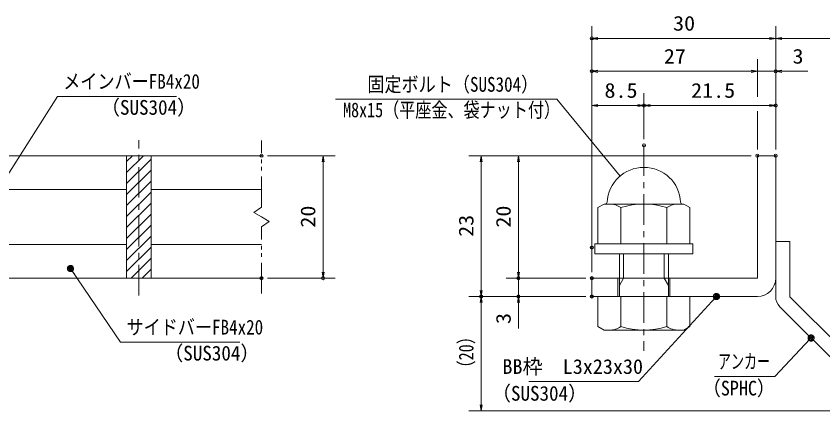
# Model space of a CAD drawing. Units: millimetres, scale not verified, with parts at other scales. Extents: x -1050 to 1050, y -742 to 742.
# Drawn here: x -346 to 312, y -472 to -150 of the extents above; entities that cross this region are included whole.
import ezdxf
from ezdxf.enums import TextEntityAlignment as Align

# ---------------------------------------------------------------- set-up
doc = ezdxf.new("R2010")
doc.units = ezdxf.units.MM
doc.header["$LTSCALE"] = 5
doc.header["$PDMODE"] = 32
doc.header["$PDSIZE"] = 2.5
doc.linetypes.add('CHAIN1', pattern=[8, 5, -1, 1, -1])
doc.linetypes.add('DOUBLE_CHAIN1', pattern=[8.8, 5, -1, 0.6, -0.6, 0.6, -1])
for name, color, linetype, lineweight in [('0-1_寸法注釈', 2, 'Continuous', 9), ('0-2_蓋', 5, 'Continuous', 9), ('0-3_0', 2, 'Continuous', 9), ('0-4_DEFPOINTS', 134, 'Continuous', 9), ('0-5_ハッチング', 4, 'Continuous', 9), ('0-6_想像線', 134, 'DOUBLE_CHAIN1', 9), ('0-7_中心線', 6, 'CHAIN1', 9), ('0-8_枠', 7, 'Continuous', 9), ('0-A_アンカー', 7, 'Continuous', 9), ('0-B_締付部品', 7, 'Continuous', 9)]:
    doc.layers.add(name, color=color, linetype=linetype, lineweight=lineweight)
doc.styles.add('ＭＳ ゴシック', font='')
doc.styles.get('ＭＳ ゴシック').set_extended_font_data('MS Gothic')

# ---------------------------------------------------------------- blocks, each defined once
blk = doc.blocks.new('_OPEN')
at = {"layer": '0-3_0'}
blk.add_line((0, 0), (-5, 0), dxfattribs=at)
blk.add_lwpolyline([(-5, 0.833), (0, 0), (-5, -0.833)], dxfattribs=at)
blk = doc.blocks.new('A$C6EB770D1')
at = {"layer": '0-A_アンカー'}
for p, q in [((130.257, 96.52), (45.237, 11.5)), ((138.388, 88.388), (130.257, 96.52)), ((138.388, 88.388), (53.368, 3.368)), ((0, 11.5), (45.237, 11.5)), ((0, 11.5), (0, 0)), ((0, 0), (45.237, 0))]:
    blk.add_line(p, q, dxfattribs=at)
blk.add_arc((45.237, 11.5), 11.5, 270, 315, dxfattribs=at)
blk = doc.blocks.new('A$C137235B9')
at = {"layer": '0-8_枠'}
for p, q in [((108.467, 61.25), (123.467, 61.25)), ((108.467, 18.75), (123.467, 18.75))]:
    blk.add_line(p, q, dxfattribs=at)
at = {"layer": '0-B_締付部品'}
for p, q in [((80.467, 80), (80.467, 0)), ((88.467, 80), (80.467, 80)), ((88.467, 80), (88.467, 0)), ((50.87, 77.528), (47.967, 72.5)), ((47.967, 72.5), (47.967, 7.5)), ((50.87, 77.528), (80.467, 77.528)), ((123.467, 2.472), (123.467, 77.528)), ((148.064, 77.528), (123.467, 77.528)), ((148.064, 77.528), (150.967, 72.5)), ((150.967, 7.5), (150.967, 72.5)), ((88.467, 60), (123.467, 60)), ((114.33, 60), (108.467, 56.615)), ((108.467, 20), (108.467, 60)), ((50.87, 58.764), (80.467, 58.764)), ((108.467, 56.615), (88.467, 56.615)), ((148.064, 58.764), (123.467, 58.764)), ((50.87, 21.236), (80.467, 21.236)), ((108.467, 23.385), (88.467, 23.385)), ((88.467, 20), (123.467, 20)), ((114.33, 20), (108.467, 23.385)), ((148.064, 21.236), (123.467, 21.236)), ((50.87, 2.472), (47.967, 7.5)), ((148.064, 2.472), (150.967, 7.5)), ((50.87, 2.472), (80.467, 2.472)), ((88.467, 0), (80.467, 0)), ((148.064, 2.472), (123.467, 2.472))]:
    blk.add_line(p, q, dxfattribs=at)
at = {"layer": '0-B_締付部品', "color": 6, "linetype": 'CHAIN1'}
blk.add_line((0, 40), (167.946, 40), dxfattribs=at)
at = {"layer": '0-B_締付部品'}
for centre, radius, start, end in [((47.967, 40), 30, 92.7294, 267.2706), ((46.467, 71.464), 1.5, 272.7294, 0), ((64.58, 68.146), 16.613, 180, 214.38425), ((134.354, 68.146), 16.613, 325.61575, 0), ((110.064, 40), 62.097, 162.41205, 197.58795), ((88.87, 40), 62.097, 342.41205, 17.58795), ((64.58, 11.854), 16.613, 145.61575, 180), ((134.354, 11.854), 16.613, 0, 34.38425), ((46.467, 8.536), 1.5, 0, 87.2706)]:
    blk.add_arc(centre, radius, start, end, dxfattribs=at)
blk = doc.blocks.new('_Dot')
at = {"layer": '0-3_0'}
for p, q in [((-2.5, 0), (-5, 0)), ((2.445, 0.5), (-2.445, 0.5)), ((1.997, 1.5), (-1.997, 1.5)), ((2.289, -0.995), (-2.289, -0.995)), ((1.499, -1.995), (-1.499, -1.995))]:
    blk.add_line(p, q, dxfattribs=at)
for points in [[(2.5, 0), (2.48, 0.313), (2.421, 0.622), (2.324, 0.92), (2.191, 1.204), (2.023, 1.469), (1.822, 1.711), (1.594, 1.926), (1.34, 2.111), (1.064, 2.262), (0.773, 2.378), (0.468, 2.456), (0.157, 2.495), (-0.157, 2.495), (-0.468, 2.456), (-0.773, 2.378), (-1.064, 2.262), (-1.34, 2.111), (-1.594, 1.926), (-1.822, 1.711), (-2.023, 1.469), (-2.191, 1.204), (-2.324, 0.92), (-2.421, 0.622), (-2.48, 0.313), (-2.5, 0), (0, 0)], [(-2.5, 0), (-2.48, -0.313), (-2.421, -0.622), (-2.324, -0.92), (-2.191, -1.204), (-2.023, -1.469), (-1.822, -1.711), (-1.594, -1.926), (-1.34, -2.111), (-1.064, -2.262), (-0.773, -2.378), (-0.468, -2.456), (-0.157, -2.495), (0.157, -2.495), (0.468, -2.456), (0.773, -2.378), (1.064, -2.262), (1.34, -2.111), (1.594, -1.926), (1.822, -1.711), (2.023, -1.469), (2.191, -1.204), (2.324, -0.92), (2.421, -0.622), (2.48, -0.313), (2.5, 0), (0, 0)]]:
    blk.add_lwpolyline(points, close=True, dxfattribs=at)

msp = doc.modelspace()

# ---------------------------------------------------------------- linework, layer by layer
at = {"layer": '0-1_寸法注釈'}
for p, q in [((123.93, -358.808), (123.93, -157.974)), ((273.93, -258.808), (273.93, -157.974)), ((273.93, -258.808), (273.93, -157.974)), ((268.93, -167.974), (128.93, -167.974)), ((278.93, -167.974), (365.45, -167.974)), ((258.93, -215.763), (258.93, -184.9)), ((253.93, -194.9), (128.93, -194.9)), ((253.93, -194.9), (248.93, -194.9)), ((258.93, -194.9), (273.93, -194.9)), ((278.93, -194.9), (300.043, -194.9)), ((123.93, -333.808), (123.93, -212.796)), ((166.43, -250.341), (166.43, -212.796)), ((166.43, -250.341), (166.43, -212.796)), ((273.93, -258.808), (273.93, -212.796)), ((128.93, -222.796), (161.43, -222.796)), ((171.43, -222.796), (268.93, -222.796)), ((258.93, -258.808), (258.93, -227.366)), ((-140.45, -263.808), (-85.285, -263.808)), ((-95.285, -268.808), (-95.285, -358.808)), ((253.93, -263.808), (23.705, -263.808)), ((33.705, -268.808), (33.705, -373.808)), ((253.93, -263.808), (54.081, -263.808)), ((64.081, -268.808), (64.081, -358.808)), ((64.081, -358.808), (64.081, -353.808)), ((-140.45, -363.808), (-85.285, -363.808)), ((118.93, -363.808), (54.081, -363.808)), ((118.93, -363.808), (54.081, -363.808)), ((64.081, -363.808), (64.081, -378.808)), ((118.93, -378.808), (23.705, -378.808)), ((118.93, -378.808), (23.705, -378.808)), ((118.93, -378.808), (54.081, -378.808)), ((33.705, -467.197), (33.705, -383.808)), ((64.081, -383.808), (64.081, -404.922)), ((357.318, -472.197), (23.705, -472.197))]:
    msp.add_line(p, q, dxfattribs=at)
for points in [[(-214.764, -215.417), (-311.954, -215.417), (-365.465, -299.666)], [(-85.227, -217.65), (95.417, -217.65), (147.073, -280.389)], [(-163.143, -416.117), (-260.333, -416.117), (-300.643, -356.797)], [(72.643, -448.289), (162.011, -448.289), (224.883, -379.541)], [(224.059, -444.061), (273.113, -444.061), (302.077, -413.37)]]:
    msp.add_lwpolyline(points, dxfattribs=at)
at = {"layer": '0-2_蓋'}
for p, q in [((-845.45, -263.808), (-145.45, -263.808)), ((-255.45, -263.808), (-235.45, -263.808)), ((-255.45, -263.808), (-255.45, -363.808)), ((-360.45, -291.308), (-255.45, -291.308)), ((-235.45, -291.308), (-145.45, -291.308)), ((-360.45, -336.308), (-255.45, -336.308)), ((-235.45, -336.308), (-145.45, -336.308)), ((-845.45, -363.808), (-145.45, -363.808))]:
    msp.add_line(p, q, dxfattribs=at)
msp.add_lwpolyline([(-255.45, -363.808), (-235.45, -363.808), (-235.45, -263.808)], dxfattribs=at)
at = {"layer": '0-4_DEFPOINTS'}
for p in [(123.93, -167.974), (123.93, -194.9), (273.93, -194.9), (166.43, -222.796), (273.93, -222.796), (166.43, -255.341), (-145.45, -263.808), (258.93, -263.808), (273.93, -263.808), (273.93, -263.808), (123.93, -338.808), (123.93, -338.808), (-145.45, -363.808), (-95.285, -363.808), (64.081, -363.808), (123.93, -363.808), (33.705, -378.808), (64.081, -378.808), (123.93, -378.808)]:
    msp.add_point(p, dxfattribs=at)
at = {"layer": '0-5_ハッチング'}
for p, q in [((-255.45, -268.662), (-250.597, -263.808)), ((-255.45, -277.642), (-241.616, -263.808)), ((-255.45, -286.622), (-235.45, -266.622)), ((-255.45, -295.602), (-235.45, -275.602)), ((-255.45, -304.583), (-235.45, -284.583)), ((-255.45, -313.563), (-235.45, -293.563)), ((-255.45, -322.543), (-235.45, -302.543)), ((-255.45, -331.523), (-235.45, -311.523)), ((-255.45, -340.504), (-235.45, -320.504)), ((-255.45, -349.484), (-235.45, -329.484)), ((-255.45, -358.464), (-235.45, -338.464)), ((-251.814, -363.808), (-235.45, -347.444)), ((-242.834, -363.808), (-235.45, -356.425))]:
    msp.add_line(p, q, dxfattribs=at)
msp.add_lwpolyline([(-235.45, -263.808), (-255.45, -263.808), (-255.45, -363.808), (-235.45, -363.808)], close=True, dxfattribs=at)
at = {"layer": '0-6_想像線'}
for p, q in [((-145.45, -305.859), (-145.45, -251.308)), ((-145.45, -305.859), (-151.743, -310.072)), ((-151.743, -310.072), (-145.45, -313.808))]:
    msp.add_line(p, q, dxfattribs=at)
msp.add_lwpolyline([(-145.45, -376.308), (-145.45, -321.757), (-139.157, -317.545), (-145.45, -313.808)], dxfattribs=at)
at = {"layer": '0-7_中心線'}
msp.add_line((-245.45, -378.035), (-245.45, -251.106), dxfattribs=at)
at = {"layer": '0-8_枠'}
for p, q in [((258.93, -263.808), (273.93, -263.808)), ((258.93, -363.808), (258.93, -263.808)), ((273.93, -263.808), (273.93, -363.808)), ((123.93, -363.808), (258.93, -363.808)), ((123.93, -363.808), (123.93, -378.808)), ((123.93, -378.808), (258.93, -378.808))]:
    msp.add_line(p, q, dxfattribs=at)
msp.add_arc((258.93, -363.808), 15, 270, 0, dxfattribs=at)

# ---------------------------------------------------------------- block references
at = {"layer": '0-1_寸法注釈'}
for name, p, rotation in [('_OPEN', (123.93, -167.974), 180), ('_OPEN', (273.93, -167.974), 180), ('_OPEN', (123.93, -194.9), 180), ('_OPEN', (273.93, -194.9), 180), ('_OPEN', (123.93, -222.796), 180), ('_OPEN', (166.43, -222.796), 180), ('_OPEN', (-95.285, -263.808), 90), ('_OPEN', (33.705, -263.808), 90), ('_OPEN', (64.081, -263.808), 90), ('_Dot', (-301.215, -355.977), 124.85308), ('_OPEN', (-95.285, -363.808), 270), ('_OPEN', (64.081, -363.808), 270), ('_OPEN', (64.081, -363.808), 270), ('_OPEN', (33.705, -378.808), 270), ('_OPEN', (33.705, -378.808), 90), ('_OPEN', (64.081, -378.808), 90), ('_Dot', (225.564, -378.808), 47.10573), ('_Dot', (302.776, -412.654), 45.68596), ('_OPEN', (33.705, -472.197), 270)]:
    msp.add_blockref(name, p, dxfattribs=dict(at, rotation=rotation))
for p in [(273.93, -167.974), (258.93, -194.9), (258.93, -194.9), (166.43, -222.796), (273.93, -222.796)]:
    msp.add_blockref('_OPEN', p, dxfattribs=at)
at = {"layer": '0-A_アンカー', "rotation": 270}
msp.add_blockref('A$C6EB770D1', (273.93, -333.808), dxfattribs=at)
at = {"layer": '0-B_締付部品', "rotation": 270}
msp.add_blockref('A$C137235B9', (126.43, -255.341), dxfattribs=at)

# ---------------------------------------------------------------- texts
at = {"layer": '0-1_寸法注釈', "color": 7, "style": 'ＭＳ ゴシック'}
for s, height, width, p in [('30', 12.02, 1.1, (190.197, -165.287)), ('27', 12.02, 1.1, (182.697, -192.213)), ('3', 12.02, 1.1, (287.62, -192.213)), ('メインバーFB4x20', 12.03, 0.85, (-307.177, -212.73)), ('固定ボルト（SUS304）', 12.03, 0.85, (-59.134, -215.173)), ('8.5', 12.02, 1.1, (134.263, -220.109)), ('21.5', 12.02, 1.1, (204.897, -220.109)), ('（SUS304）', 12.02, 0.95, (-276.468, -233.973)), ('M8x15（平座金、袋ナット付）', 12.02, 0.8, (-78.959, -236.006)), ('サイドバーFB4x20', 12.03, 0.85, (-255.556, -413.43)), ('（SUS304）', 12.02, 0.95, (-224.847, -434.674)), ('アンカー', 12.02, 0.65, (226.765, -441.374)), ('（SPHC）', 12.02, 0.9, (214.404, -463.227)), ('（SUS304）', 12.02, 0.95, (42.418, -467.484))]:
    msp.add_text(s, height=height, dxfattribs=dict(at, width=width)).set_placement(p, align=Align.BOTTOM_LEFT)
for s, width, p in [('20', 1.1, (-97.972, -322.542)), ('20', 1.1, (61.394, -322.542)), ('23', 1.1, (31.017, -330.042)), ('3', 1.1, (61.394, -401.232)), ('（20）', 0.8, (31.017, -444.017))]:
    msp.add_text(s, height=12.02, rotation=90, dxfattribs=dict(at, width=width)).set_placement(p, align=Align.BOTTOM_LEFT)
msp.add_text('BB枠\u3000L3x23x30', height=12.03, dxfattribs=at).set_placement((51.036, -445.602), align=Align.BOTTOM_LEFT)

doc.saveas('drawing.dxf')
